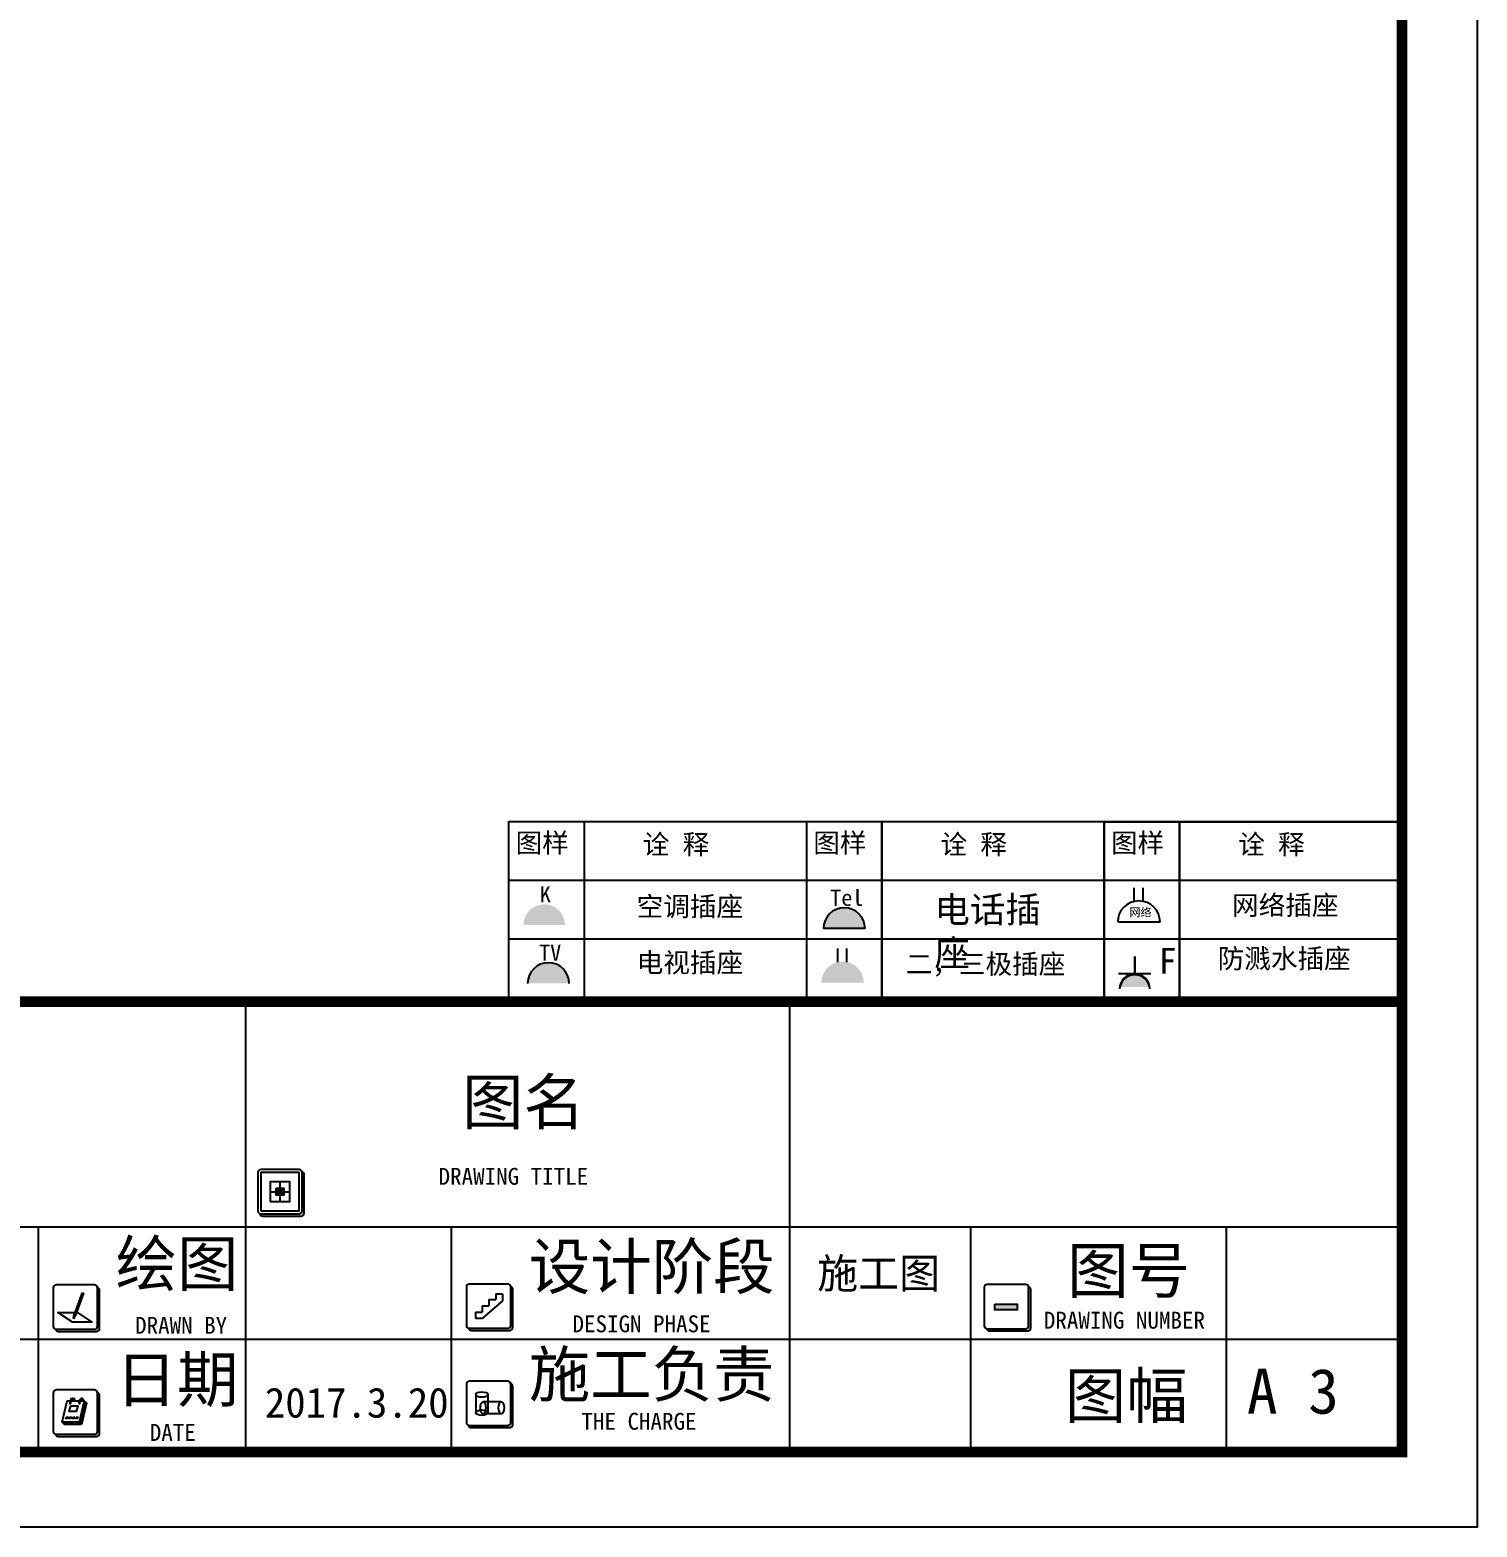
# Model space of a CAD drawing. Header units: millimetres. Extents: x -1705246 to 222838, y -3231245 to 126310.
# Drawn here: x 170309 to 179216, y -10165 to -950 of the extents above; entities that cross this region are included whole.
import ezdxf

# ---------------------------------------------------------------- set-up
doc = ezdxf.new("R2010")
doc.units = ezdxf.units.MM
doc.linetypes.add('ACAD_ISO03W100', pattern=[30, 12, -18])
for name, color, linetype in [('0-01图框模板说明', 2, 'Continuous'), ('0-02图框细线', 136, 'Continuous'), ('DIM', 3, 'Continuous'), ('中粗', 143, 'Continuous')]:
    doc.layers.add(name, color=color, linetype=linetype)
doc.styles.get("Standard").update_dxf_attribs({"font": ''})
doc.styles.add('宋', font='')
doc.styles.add('宋体', font='', dxfattribs={"height": 180})
doc.styles.get('Standard').set_extended_font_data('SimSun')
doc.styles.get('宋').set_extended_font_data('NSimSun')
doc.styles.get('宋体').set_extended_font_data('SimSun')

# ---------------------------------------------------------------- blocks, each defined once
blk = doc.blocks.new('fffff')
blk.add_hatch(color=5).paths.add_polyline_path([(147605.5442748483, -27278.44639695438), (147861.4694181708, -27278.44639695438, 1)])
at = {"color": 5}
blk.add_text('K', height=100, dxfattribs=at).set_placement((147706.1123775483, -27138.94191614657))
blk = doc.blocks.new('TRB')
blk.add_blockref('fffff', (-23676.14099513437, 6376.628746380106))
blk = doc.blocks.new('dawdeewew')
blk.add_hatch(color=5).paths.add_polyline_path([(147606.620454141, -27636.64079280239), (147862.5455974635, -27636.64079280239, 1)])
at = {"color": 5}
blk.add_text('TV', height=100, dxfattribs=at).set_placement((147677.5909891566, -27497.13631199445))
blk = doc.blocks.new('BTRB')
at = {"color": 5}
blk.add_arc((124082.9607456804, -21260.76998201291), 127.9625716612208, 0, 180, dxfattribs=at)
blk.add_blockref('dawdeewew', (-23651.62228012248, 6375.870810789529), dxfattribs=at)
blk = doc.blocks.new('sd')
blk.add_hatch(color=5).paths.add_polyline_path([(147859.1891458611, -28007.03742452055, 1), (147603.2640025387, -28007.03742452055)])
at = {"color": 5}
blk.add_text('Tel', height=100, dxfattribs=at).set_placement((147644.6367236913, -27867.53294371263))
blk = doc.blocks.new('TGBT')
at = {"color": 5}
blk.add_line((126032.2365369724, -20922.76812364254), (125776.3113936509, -20922.76812364254), dxfattribs=at)
blk.add_arc((125904.2739653119, -20922.76812364254), 127.9625716612208, 0, 180, dxfattribs=at)
blk.add_blockref('sd', (-21826.95260888781, 7084.269300878055))
blk = doc.blocks.new('TGB')
blk.add_hatch(color=5).paths.add_polyline_path([(125763.3697185002, -21256.56192423682), (126024.115038519, -21256.56192423682, 1)])
at = {"color": 5}
for p, q in [((125864.7747794657, -21129.44816147489), (125864.7747794699, -21044.83285749726)), ((125919.6402655321, -21128.78739654971), (125919.6402655339, -21044.83285749959))]:
    blk.add_line(p, q, dxfattribs=at)
blk = doc.blocks.new('NTBT')
at = {"color": 5}
for p, q in [((127688.4449898901, -20756.08268023654), (127688.4449898938, -20671.46737625845)), ((127743.310475955, -20755.42191531113), (127743.3104759587, -20671.46737626101)), ((127847.785248942, -20883.19644299847), (127590.9948928722, -20883.19644299847))]:
    blk.add_line(p, q, dxfattribs=at)
blk.add_arc((127717.4125889337, -20883.19644299847), 130.3726600093093, 0, 180, dxfattribs=at)
at = {"color": 5, "insert": (127659.5195702391, -20797.77865443145), "char_height": 50, "width": 210.8213867695186, "attachment_point": 1, "style": '宋'}
blk.add_mtext('网络', dxfattribs=at)
blk = doc.blocks.new('5Y65UY 76U')
h = blk.add_hatch(color=5)
edge = h.paths.add_edge_path()
edge.add_arc((2480520.790132919, -276271.8239765056), 84.7, 359.9999999999949, 539.9999999999949)
edge.add_arc((2480520.790132919, -276277.4959650567), 84.88970169652652, 3.8311278303772838, 176.1688721696079, ccw=False)
edge = h.paths.add_edge_path(flags=16)
edge.add_arc((2480520.790132919, -276271.8239765056), 84.7, 359.9999999999949, 539.9999999999949)
edge.add_arc((2480520.790132919, -276277.4959650567), 84.88970169652652, 3.8311278303772838, 176.1688721696079, ccw=False)
edge = h.paths.add_edge_path(flags=0)
edge.add_arc((2480520.790132919, -276271.8239765056), 84.7, 359.9999999999949, 539.9999999999949)
edge.add_arc((2480520.790132919, -276277.4959650567), 84.88970169652652, 3.8311278303772838, 176.1688721696079, ccw=False)
edge = h.paths.add_edge_path(flags=0)
edge.add_arc((2480520.790132919, -276271.8239765056), 84.7, 359.9999999999949, 539.9999999999949)
edge.add_arc((2480520.790132919, -276277.4959650567), 84.88970169652652, 3.8311278303772838, 176.1688721696079, ccw=False)
edge = h.paths.add_edge_path(flags=0)
edge.add_arc((2480520.790132919, -276271.8239765056), 84.7, 359.9999999999949, 539.9999999999949)
edge.add_arc((2480520.790132919, -276277.4959650567), 84.88970169652652, 3.8311278303772838, 176.1688721696079, ccw=False)
edge = h.paths.add_edge_path(flags=0)
edge.add_arc((2480520.790132919, -276271.8239765056), 84.7, 359.9999999999949, 539.9999999999949)
edge.add_arc((2480520.790132919, -276277.4959650567), 84.88970169652652, 3.8311278303772838, 176.1688721696079, ccw=False)
edge = h.paths.add_edge_path(flags=0)
edge.add_arc((2480520.790132919, -276271.8239765056), 84.7, 359.9999999999949, 539.9999999999949)
edge.add_arc((2480520.790132919, -276277.4959650567), 84.88970169652652, 3.8311278303772838, 176.1688721696079, ccw=False)
edge = h.paths.add_edge_path(flags=0)
edge.add_arc((2480520.790132919, -276271.8239765056), 84.7, 359.9999999999949, 539.9999999999949)
edge.add_arc((2480520.790132919, -276277.4959650567), 84.88970169652652, 3.8311278303772838, 176.1688721696079, ccw=False)
edge = h.paths.add_edge_path(flags=0)
edge.add_arc((2480520.790132919, -276271.8239765056), 84.7, 359.9999999999949, 539.9999999999949)
edge.add_arc((2480520.790132919, -276277.4959650567), 84.88970169652652, 3.8311278303772838, 176.1688721696079, ccw=False)
edge = h.paths.add_edge_path(flags=0)
edge.add_arc((2480520.790132919, -276271.8239765056), 84.7, 359.9999999999949, 539.9999999999949)
edge.add_arc((2480520.790132919, -276277.4959650567), 84.88970169652652, 3.8311278303772838, 176.1688721696079, ccw=False)
edge = h.paths.add_edge_path(flags=0)
edge.add_arc((2480520.790132919, -276271.8239765056), 84.7, 359.9999999999949, 539.9999999999949)
edge.add_arc((2480520.790132919, -276277.4959650567), 84.88970169652652, 3.8311278303772838, 176.1688721696079, ccw=False)
edge = h.paths.add_edge_path(flags=0)
edge.add_arc((2480520.790132919, -276271.8239765056), 84.7, 359.9999999999949, 539.9999999999949)
edge.add_arc((2480520.790132919, -276277.4959650567), 84.88970169652652, 3.8311278303772838, 176.1688721696079, ccw=False)
edge = h.paths.add_edge_path(flags=0)
edge.add_arc((2480520.790132919, -276271.8239765056), 84.7, 359.9999999999949, 539.9999999999949)
edge.add_arc((2480520.790132919, -276277.4959650567), 84.88970169652652, 3.8311278303772838, 176.1688721696079, ccw=False)
edge = h.paths.add_edge_path(flags=0)
edge.add_arc((2480520.790132919, -276271.8239765056), 84.7, 359.9999999999949, 539.9999999999949)
edge.add_arc((2480520.790132919, -276277.4959650567), 84.88970169652652, 3.8311278303772838, 176.1688721696079, ccw=False)
edge = h.paths.add_edge_path(flags=0)
edge.add_arc((2480520.790132919, -276271.8239765056), 84.7, 359.9999999999949, 539.9999999999949)
edge.add_arc((2480520.790132919, -276277.4959650567), 84.88970169652652, 3.8311278303772838, 176.1688721696079, ccw=False)
edge = h.paths.add_edge_path(flags=0)
edge.add_arc((2480520.790132919, -276271.8239765056), 84.7, 359.9999999999949, 539.9999999999949)
edge.add_arc((2480520.790132919, -276277.4959650567), 84.88970169652652, 3.8311278303772838, 176.1688721696079, ccw=False)
edge = h.paths.add_edge_path(flags=0)
edge.add_arc((2480520.790132919, -276271.8239765056), 84.7, 359.9999999999949, 539.9999999999949)
edge.add_arc((2480520.790132919, -276277.4959650567), 84.88970169652652, 3.8311278303772838, 176.1688721696079, ccw=False)
edge = h.paths.add_edge_path(flags=0)
edge.add_arc((2480520.790132919, -276271.8239765056), 84.7, 359.9999999999949, 539.9999999999949)
edge.add_arc((2480520.790132919, -276277.4959650567), 84.88970169652652, 3.8311278303772838, 176.1688721696079, ccw=False)
edge = h.paths.add_edge_path(flags=0)
edge.add_arc((2480520.790132919, -276271.8239765056), 84.7, 359.9999999999949, 539.9999999999949)
edge.add_arc((2480520.790132919, -276277.4959650567), 84.88970169652652, 3.8311278303772838, 176.1688721696079, ccw=False)
edge = h.paths.add_edge_path(flags=0)
edge.add_arc((2480520.790132919, -276271.8239765056), 84.7, 359.9999999999949, 539.9999999999949)
edge.add_arc((2480520.790132919, -276277.4959650567), 84.88970169652652, 3.8311278303772838, 176.1688721696079, ccw=False)
edge = h.paths.add_edge_path(flags=0)
edge.add_arc((2480520.790132919, -276271.8239765056), 84.7, 359.9999999999949, 539.9999999999949)
edge.add_arc((2480520.790132919, -276277.4959650567), 84.88970169652652, 3.8311278303772838, 176.1688721696079, ccw=False)
edge = h.paths.add_edge_path(flags=0)
edge.add_arc((2480520.790132919, -276271.8239765056), 84.7, 359.9999999999949, 539.9999999999949)
edge.add_arc((2480520.790132919, -276277.4959650567), 84.88970169652652, 3.8311278303772838, 176.1688721696079, ccw=False)
edge = h.paths.add_edge_path(flags=0)
edge.add_arc((2480520.790132919, -276271.8239765056), 84.7, 359.9999999999949, 539.9999999999949)
edge.add_arc((2480520.790132919, -276277.4959650567), 84.88970169652652, 3.8311278303772838, 176.1688721696079, ccw=False)
edge = h.paths.add_edge_path(flags=0)
edge.add_arc((2480520.790132919, -276271.8239765056), 84.7, 359.9999999999949, 539.9999999999949)
edge.add_arc((2480520.790132919, -276277.4959650567), 84.88970169652652, 3.8311278303772838, 176.1688721696079, ccw=False)
edge = h.paths.add_edge_path(flags=0)
edge.add_arc((2480520.790132919, -276271.8239765056), 84.7, 359.9999999999949, 539.9999999999949)
edge.add_arc((2480520.790132919, -276277.4959650567), 84.88970169652652, 3.8311278303772838, 176.1688721696079, ccw=False)
edge = h.paths.add_edge_path(flags=0)
edge.add_arc((2480520.790132919, -276271.8239765056), 84.7, 359.9999999999949, 539.9999999999949)
edge.add_arc((2480520.790132919, -276277.4959650567), 84.88970169652652, 3.8311278303772838, 176.1688721696079, ccw=False)
edge = h.paths.add_edge_path(flags=0)
edge.add_arc((2480520.790132919, -276271.8239765056), 84.7, 359.9999999999949, 539.9999999999949)
edge.add_arc((2480520.790132919, -276277.4959650567), 84.88970169652652, 3.8311278303772838, 176.1688721696079, ccw=False)
edge = h.paths.add_edge_path(flags=0)
edge.add_arc((2480520.790132919, -276271.8239765056), 84.7, 359.9999999999949, 539.9999999999949)
edge.add_arc((2480520.790132919, -276277.4959650567), 84.88970169652652, 3.8311278303772838, 176.1688721696079, ccw=False)
edge = h.paths.add_edge_path(flags=0)
edge.add_arc((2480520.790132919, -276271.8239765056), 84.7, 359.9999999999949, 539.9999999999949)
edge.add_arc((2480520.790132919, -276277.4959650567), 84.88970169652652, 3.8311278303772838, 176.1688721696079, ccw=False)
edge = h.paths.add_edge_path(flags=0)
edge.add_arc((2480520.790132919, -276271.8239765056), 84.7, 359.9999999999949, 539.9999999999949)
edge.add_arc((2480520.790132919, -276277.4959650567), 84.88970169652652, 3.8311278303772838, 176.1688721696079, ccw=False)
edge = h.paths.add_edge_path(flags=0)
edge.add_arc((2480520.790132919, -276271.8239765056), 84.7, 359.9999999999949, 539.9999999999949)
edge.add_arc((2480520.790132919, -276277.4959650567), 84.88970169652652, 3.8311278303772838, 176.1688721696079, ccw=False)
edge = h.paths.add_edge_path(flags=0)
edge.add_arc((2480520.790132919, -276271.8239765056), 84.7, 359.9999999999949, 539.9999999999949)
edge.add_arc((2480520.790132919, -276277.4959650567), 84.88970169652652, 3.8311278303772838, 176.1688721696079, ccw=False)
edge = h.paths.add_edge_path(flags=0)
edge.add_arc((2480520.790132919, -276271.8239765056), 84.7, 359.9999999999949, 539.9999999999949)
edge.add_arc((2480520.790132919, -276277.4959650567), 84.88970169652652, 3.8311278303772838, 176.1688721696079, ccw=False)
edge = h.paths.add_edge_path(flags=0)
edge.add_arc((2480520.790132919, -276271.8239765056), 84.7, 359.9999999999949, 539.9999999999949)
edge.add_arc((2480520.790132919, -276277.4959650567), 84.88970169652652, 3.8311278303772838, 176.1688721696079, ccw=False)
edge = h.paths.add_edge_path(flags=0)
edge.add_arc((2480520.790132919, -276271.8239765056), 84.7, 359.9999999999949, 539.9999999999949)
edge.add_arc((2480520.790132919, -276277.4959650567), 84.88970169652652, 3.8311278303772838, 176.1688721696079, ccw=False)
edge = h.paths.add_edge_path(flags=0)
edge.add_arc((2480520.790132919, -276271.8239765056), 84.7, 359.9999999999949, 539.9999999999949)
edge.add_arc((2480520.790132919, -276277.4959650567), 84.88970169652652, 3.8311278303772838, 176.1688721696079, ccw=False)
edge = h.paths.add_edge_path(flags=0)
edge.add_arc((2480520.790132919, -276271.8239765056), 84.7, 359.9999999999949, 539.9999999999949)
edge.add_arc((2480520.790132919, -276277.4959650567), 84.88970169652652, 3.8311278303772838, 176.1688721696079, ccw=False)
edge = h.paths.add_edge_path(flags=0)
edge.add_arc((2480520.790132919, -276271.8239765056), 84.7, 359.9999999999949, 539.9999999999949)
edge.add_arc((2480520.790132919, -276277.4959650567), 84.88970169652652, 3.8311278303772838, 176.1688721696079, ccw=False)
edge = h.paths.add_edge_path(flags=0)
edge.add_line((2480604.733867779, -276260.5306431723), (2480436.84639806, -276260.5306431723))
edge.add_line((2480603.967289083, -276260.5306431723), (2480437.612976756, -276260.5306431723))
h = blk.add_hatch(color=5)
edge = h.paths.add_edge_path()
edge.add_arc((2480520.790132919, -276271.8239765056), 84.7, 359.9999999999949, 539.9999999999949)
edge.add_arc((2480520.790132919, -276277.4959650567), 84.88970169652652, 3.8311278303772838, 176.1688721696079, ccw=False)
edge = h.paths.add_edge_path(flags=16)
edge.add_arc((2480520.790132919, -276271.8239765056), 84.7, 359.9999999999949, 539.9999999999949)
edge.add_arc((2480520.790132919, -276277.4959650567), 84.88970169652652, 3.8311278303772838, 176.1688721696079, ccw=False)
edge = h.paths.add_edge_path(flags=0)
edge.add_arc((2480520.790132919, -276271.8239765056), 84.7, 359.9999999999949, 539.9999999999949)
edge.add_arc((2480520.790132919, -276277.4959650567), 84.88970169652652, 3.8311278303772838, 176.1688721696079, ccw=False)
edge = h.paths.add_edge_path(flags=0)
edge.add_arc((2480520.790132919, -276271.8239765056), 84.7, 359.9999999999949, 539.9999999999949)
edge.add_arc((2480520.790132919, -276277.4959650567), 84.88970169652652, 3.8311278303772838, 176.1688721696079, ccw=False)
edge = h.paths.add_edge_path(flags=0)
edge.add_arc((2480520.790132919, -276271.8239765056), 84.7, 359.9999999999949, 539.9999999999949)
edge.add_arc((2480520.790132919, -276277.4959650567), 84.88970169652652, 3.8311278303772838, 176.1688721696079, ccw=False)
edge = h.paths.add_edge_path(flags=0)
edge.add_arc((2480520.790132919, -276271.8239765056), 84.7, 359.9999999999949, 539.9999999999949)
edge.add_arc((2480520.790132919, -276277.4959650567), 84.88970169652652, 3.8311278303772838, 176.1688721696079, ccw=False)
edge = h.paths.add_edge_path(flags=0)
edge.add_arc((2480520.790132919, -276271.8239765056), 84.7, 359.9999999999949, 539.9999999999949)
edge.add_arc((2480520.790132919, -276277.4959650567), 84.88970169652652, 3.8311278303772838, 176.1688721696079, ccw=False)
edge = h.paths.add_edge_path(flags=0)
edge.add_arc((2480520.790132919, -276271.8239765056), 84.7, 359.9999999999949, 539.9999999999949)
edge.add_arc((2480520.790132919, -276277.4959650567), 84.88970169652652, 3.8311278303772838, 176.1688721696079, ccw=False)
edge = h.paths.add_edge_path(flags=0)
edge.add_arc((2480520.790132919, -276271.8239765056), 84.7, 359.9999999999949, 539.9999999999949)
edge.add_arc((2480520.790132919, -276277.4959650567), 84.88970169652652, 3.8311278303772838, 176.1688721696079, ccw=False)
edge = h.paths.add_edge_path(flags=0)
edge.add_arc((2480520.790132919, -276271.8239765056), 84.7, 359.9999999999949, 539.9999999999949)
edge.add_arc((2480520.790132919, -276277.4959650567), 84.88970169652652, 3.8311278303772838, 176.1688721696079, ccw=False)
edge = h.paths.add_edge_path(flags=0)
edge.add_arc((2480520.790132919, -276271.8239765056), 84.7, 359.9999999999949, 539.9999999999949)
edge.add_arc((2480520.790132919, -276277.4959650567), 84.88970169652652, 3.8311278303772838, 176.1688721696079, ccw=False)
edge = h.paths.add_edge_path(flags=0)
edge.add_arc((2480520.790132919, -276271.8239765056), 84.7, 359.9999999999949, 539.9999999999949)
edge.add_arc((2480520.790132919, -276277.4959650567), 84.88970169652652, 3.8311278303772838, 176.1688721696079, ccw=False)
edge = h.paths.add_edge_path(flags=0)
edge.add_arc((2480520.790132919, -276271.8239765056), 84.7, 359.9999999999949, 539.9999999999949)
edge.add_arc((2480520.790132919, -276277.4959650567), 84.88970169652652, 3.8311278303772838, 176.1688721696079, ccw=False)
edge = h.paths.add_edge_path(flags=0)
edge.add_arc((2480520.790132919, -276271.8239765056), 84.7, 359.9999999999949, 539.9999999999949)
edge.add_arc((2480520.790132919, -276277.4959650567), 84.88970169652652, 3.8311278303772838, 176.1688721696079, ccw=False)
edge = h.paths.add_edge_path(flags=0)
edge.add_arc((2480520.790132919, -276271.8239765056), 84.7, 359.9999999999949, 539.9999999999949)
edge.add_arc((2480520.790132919, -276277.4959650567), 84.88970169652652, 3.8311278303772838, 176.1688721696079, ccw=False)
edge = h.paths.add_edge_path(flags=0)
edge.add_arc((2480520.790132919, -276271.8239765056), 84.7, 359.9999999999949, 539.9999999999949)
edge.add_arc((2480520.790132919, -276277.4959650567), 84.88970169652652, 3.8311278303772838, 176.1688721696079, ccw=False)
edge = h.paths.add_edge_path(flags=0)
edge.add_arc((2480520.790132919, -276271.8239765056), 84.7, 359.9999999999949, 539.9999999999949)
edge.add_arc((2480520.790132919, -276277.4959650567), 84.88970169652652, 3.8311278303772838, 176.1688721696079, ccw=False)
edge = h.paths.add_edge_path(flags=0)
edge.add_arc((2480520.790132919, -276271.8239765056), 84.7, 359.9999999999949, 539.9999999999949)
edge.add_arc((2480520.790132919, -276277.4959650567), 84.88970169652652, 3.8311278303772838, 176.1688721696079, ccw=False)
edge = h.paths.add_edge_path(flags=0)
edge.add_arc((2480520.790132919, -276271.8239765056), 84.7, 359.9999999999949, 539.9999999999949)
edge.add_arc((2480520.790132919, -276277.4959650567), 84.88970169652652, 3.8311278303772838, 176.1688721696079, ccw=False)
edge = h.paths.add_edge_path(flags=0)
edge.add_arc((2480520.790132919, -276271.8239765056), 84.7, 359.9999999999949, 539.9999999999949)
edge.add_arc((2480520.790132919, -276277.4959650567), 84.88970169652652, 3.8311278303772838, 176.1688721696079, ccw=False)
edge = h.paths.add_edge_path(flags=0)
edge.add_arc((2480520.790132919, -276271.8239765056), 84.7, 359.9999999999949, 539.9999999999949)
edge.add_arc((2480520.790132919, -276277.4959650567), 84.88970169652652, 3.8311278303772838, 176.1688721696079, ccw=False)
edge = h.paths.add_edge_path(flags=0)
edge.add_arc((2480520.790132919, -276271.8239765056), 84.7, 359.9999999999949, 539.9999999999949)
edge.add_arc((2480520.790132919, -276277.4959650567), 84.88970169652652, 3.8311278303772838, 176.1688721696079, ccw=False)
edge = h.paths.add_edge_path(flags=0)
edge.add_arc((2480520.790132919, -276271.8239765056), 84.7, 359.9999999999949, 539.9999999999949)
edge.add_arc((2480520.790132919, -276277.4959650567), 84.88970169652652, 3.8311278303772838, 176.1688721696079, ccw=False)
edge = h.paths.add_edge_path(flags=0)
edge.add_arc((2480520.790132919, -276271.8239765056), 84.7, 359.9999999999949, 539.9999999999949)
edge.add_arc((2480520.790132919, -276277.4959650567), 84.88970169652652, 3.8311278303772838, 176.1688721696079, ccw=False)
edge = h.paths.add_edge_path(flags=0)
edge.add_arc((2480520.790132919, -276271.8239765056), 84.7, 359.9999999999949, 539.9999999999949)
edge.add_arc((2480520.790132919, -276277.4959650567), 84.88970169652652, 3.8311278303772838, 176.1688721696079, ccw=False)
edge = h.paths.add_edge_path(flags=0)
edge.add_arc((2480520.790132919, -276271.8239765056), 84.7, 359.9999999999949, 539.9999999999949)
edge.add_arc((2480520.790132919, -276277.4959650567), 84.88970169652652, 3.8311278303772838, 176.1688721696079, ccw=False)
edge = h.paths.add_edge_path(flags=0)
edge.add_arc((2480520.790132919, -276271.8239765056), 84.7, 359.9999999999949, 539.9999999999949)
edge.add_arc((2480520.790132919, -276277.4959650567), 84.88970169652652, 3.8311278303772838, 176.1688721696079, ccw=False)
edge = h.paths.add_edge_path(flags=0)
edge.add_arc((2480520.790132919, -276271.8239765056), 84.7, 359.9999999999949, 539.9999999999949)
edge.add_arc((2480520.790132919, -276277.4959650567), 84.88970169652652, 3.8311278303772838, 176.1688721696079, ccw=False)
edge = h.paths.add_edge_path(flags=0)
edge.add_arc((2480520.790132919, -276271.8239765056), 84.7, 359.9999999999949, 539.9999999999949)
edge.add_arc((2480520.790132919, -276277.4959650567), 84.88970169652652, 3.8311278303772838, 176.1688721696079, ccw=False)
edge = h.paths.add_edge_path(flags=0)
edge.add_arc((2480520.790132919, -276271.8239765056), 84.7, 359.9999999999949, 539.9999999999949)
edge.add_arc((2480520.790132919, -276277.4959650567), 84.88970169652652, 3.8311278303772838, 176.1688721696079, ccw=False)
edge = h.paths.add_edge_path(flags=0)
edge.add_arc((2480520.790132919, -276271.8239765056), 84.7, 359.9999999999949, 539.9999999999949)
edge.add_arc((2480520.790132919, -276277.4959650567), 84.88970169652652, 3.8311278303772838, 176.1688721696079, ccw=False)
edge = h.paths.add_edge_path(flags=0)
edge.add_arc((2480520.790132919, -276271.8239765056), 84.7, 359.9999999999949, 539.9999999999949)
edge.add_arc((2480520.790132919, -276277.4959650567), 84.88970169652652, 3.8311278303772838, 176.1688721696079, ccw=False)
edge = h.paths.add_edge_path(flags=0)
edge.add_arc((2480520.790132919, -276271.8239765056), 84.7, 359.9999999999949, 539.9999999999949)
edge.add_arc((2480520.790132919, -276277.4959650567), 84.88970169652652, 3.8311278303772838, 176.1688721696079, ccw=False)
edge = h.paths.add_edge_path(flags=0)
edge.add_arc((2480520.790132919, -276271.8239765056), 84.7, 359.9999999999949, 539.9999999999949)
edge.add_arc((2480520.790132919, -276277.4959650567), 84.88970169652652, 3.8311278303772838, 176.1688721696079, ccw=False)
edge = h.paths.add_edge_path(flags=0)
edge.add_arc((2480520.790132919, -276271.8239765056), 84.7, 359.9999999999949, 539.9999999999949)
edge.add_arc((2480520.790132919, -276277.4959650567), 84.88970169652652, 3.8311278303772838, 176.1688721696079, ccw=False)
edge = h.paths.add_edge_path(flags=0)
edge.add_arc((2480520.790132919, -276271.8239765056), 84.7, 359.9999999999949, 539.9999999999949)
edge.add_arc((2480520.790132919, -276277.4959650567), 84.88970169652652, 3.8311278303772838, 176.1688721696079, ccw=False)
edge = h.paths.add_edge_path(flags=0)
edge.add_arc((2480520.790132919, -276271.8239765056), 84.7, 359.9999999999949, 539.9999999999949)
edge.add_arc((2480520.790132919, -276277.4959650567), 84.88970169652652, 3.8311278303772838, 176.1688721696079, ccw=False)
edge = h.paths.add_edge_path(flags=0)
edge.add_arc((2480520.790132919, -276271.8239765056), 84.7, 359.9999999999949, 539.9999999999949)
edge.add_arc((2480520.790132919, -276277.4959650567), 84.88970169652652, 3.8311278303772838, 176.1688721696079, ccw=False)
edge = h.paths.add_edge_path(flags=0)
edge.add_line((2480604.733867779, -276260.5306431723), (2480436.84639806, -276260.5306431723))
edge.add_line((2480603.967289083, -276260.5306431723), (2480437.612976756, -276260.5306431723))
blk.add_hatch(color=5).paths.add_polyline_path([(2480603.967289083, -276260.5306431723, 0.8166230121941177), (2480437.612976756, -276260.5306431723)])
at = {"color": 5}
for p, q in [((2480520.790132919, -276091.1306431723), (2480520.790132919, -276187.1239765056)), ((2480520.790132919, -276187.1239765056), (2480520.790132919, -276091.1306431723)), ((2480611.136799586, -276187.1239765056), (2480430.443466253, -276187.1239765056)), ((2480611.136799586, -276187.1239765056), (2480430.443466253, -276187.1239765056))]:
    blk.add_line(p, q, dxfattribs=at)
for centre, radius, start, end in [((2480520.790132919, -276271.8239765056), 84.7, 0, 180), ((2480520.790132919, -276277.4959650567), 84.88970169652652, 3.831127830749439, 176.1688721692505)]:
    blk.add_arc(centre, radius, start, end, dxfattribs=at)
at = {"color": 5, "style": '宋体'}
blk.add_text('F', height=145.2, dxfattribs=at).set_placement((2480655.533836051, -276187.1239765056))
blk = doc.blocks.new('NB')
at = {"layer": 'DIM', "color": 8, "xscale": 1.100000000093132, "yscale": 1.099999999860301, "zscale": 1.1}
blk.add_blockref('5Y65UY 76U', (-2600880.632484733, 282604.5370440965), dxfattribs=at)

msp = doc.modelspace()

# ---------------------------------------------------------------- hatches: boundary and pattern name
at = {"layer": '0-01图框模板说明'}
for points in [[(171984.1954463274, -8219.050855473819, -0.4142135623729046), (171966.0143726481, -8237.231929153946), (171729.6604147987, -8237.231929153946, -0.0712720146970143), (171724.5555312124, -8236.500543256923, 0.3481434030789501), (171742.2548560401, -8250.5240526481), (171978.6088138893, -8250.5240526481, 0.4142135623729046), (171996.7898875688, -8232.342978967274), (171996.7898875688, -7995.98902111662, 0.3331076000289713), (171983.7136974757, -7978.5393333342, -0.0577432520976774), (171984.1954463274, -7982.696897623173)], [(170725.045021346, -8929.696912259831, -0.4142135623724864), (170706.8639476639, -8947.877985939944), (170470.5099898173, -8947.877985939944, -0.0712720146999347), (170465.405106228, -8947.146600042935, 0.3481434030754979), (170483.104431056, -8961.170109433406), (170719.4583889052, -8961.170109433406, 0.4142135623729047), (170737.6394625874, -8942.989035753279), (170737.6394625874, -8706.635077902632, 0.3331076000363098), (170724.5632724944, -8689.185390120212, -0.0577432521012909), (170725.045021346, -8693.34295440917)], [(173268.2643865291, -8923.705414490978, -0.4142135623729048), (173250.083312847, -8941.886488173164), (173013.7293549977, -8941.886488173164, -0.0712720147050972), (173008.6244714111, -8941.155102275465, 0.348143403074921), (173026.323796239, -8955.178611666619), (173262.6777540882, -8955.178611665244, 0.4142135623729048), (173280.8588277677, -8936.997537985793), (173280.8588277677, -8700.643580135853, 0.3331076000278117), (173267.7826376748, -8683.193892352734, -0.0577432520948193), (173268.2643865291, -8687.351456642384)], [(176456.1049640073, -8926.350570989729, -0.4142135623729047), (176437.9238903279, -8944.53164466987), (176201.5699324759, -8944.53164466987, -0.0712720146945041), (176196.4650488894, -8943.80025877284, 0.3481434030823193), (176214.1643737199, -8957.823768163318), (176450.5183315665, -8957.823768163318, 0.4142135623720681), (176468.6994052487, -8939.642694483176), (176468.6994052487, -8703.288736633229, 0.3331076000296653), (176455.6232151557, -8685.839048848742, -0.0577432520992043), (176456.1049640073, -8689.996613139076)], [(176248.5607722492, -8793.805745309837), (176385.2648044247, -8793.805745309837), (176385.2648044247, -8827.173326050135), (176248.5607722492, -8827.173326050135)], [(173268.2643865291, -9521.855832505302, -0.4142135623729048), (173250.083312847, -9540.03690618748), (173013.7293549977, -9540.03690618748, -0.0712720147050972), (173008.6244714111, -9539.305520289774, 0.348143403074921), (173026.323796239, -9553.32902968095), (173262.6777540882, -9553.32902968095, 0.4142135623729048), (173280.8588277677, -9535.147956000808), (173280.8588277677, -9298.793998150177, 0.3331076000278117), (173267.7826376748, -9281.344310367058, -0.0577432520948193), (173268.2643865291, -9285.501874656715)], [(170725.045021346, -9575.989405538297, -0.4142135623729048), (170706.8639476639, -9594.170479219822), (170470.5099898146, -9594.170479219822, -0.0712720147050972), (170465.405106228, -9593.439093322115, 0.348143403074921), (170483.104431056, -9607.462602713276), (170719.4583889052, -9607.462602713276, 0.4142135623729048), (170737.6394625874, -9589.28152903315), (170737.6394625874, -9352.927571182496, 0.3331076000278117), (170724.5632724916, -9335.477883400068, -0.0577432520948193), (170725.045021346, -9339.635447689048)]]:
    msp.add_hatch(color=8, dxfattribs=at).paths.add_polyline_path(points)
h = msp.add_hatch(color=8, dxfattribs=at)
h.paths.add_polyline_path([(171847.8373937234, -8079.07472906795), (171824.3140580565, -8079.07472906795), (171824.3140580565, -8100.873876548489), (171847.8373937234, -8100.873876548489)])
h.paths.add_polyline_path([(171847.8373937234, -8100.873876548489), (171871.3607293903, -8100.873876548489), (171871.3607293903, -8079.07472906795), (171847.8373937234, -8079.07472906795)])
h.paths.add_polyline_path([(171847.8373937234, -8100.873876548489), (171847.8373937234, -8122.673024027659), (171871.3607293903, -8122.673024027659), (171871.3607293903, -8100.873876548489)])
h.paths.add_polyline_path([(171847.8373937234, -8100.873876548489), (171824.3140580565, -8100.873876548489), (171824.3140580565, -8122.673024027659), (171847.8373937234, -8122.673024027659)])

# ---------------------------------------------------------------- linework, layer by layer
at = {"color": 5}
for p, q in [((173719.4104462882, -5822.990380187715), (173719.4104462882, -6903.428217065251)), ((176921.780138896, -5823.428212132501), (178754.2389301775, -5823.428212132501)), ((173256.8624560313, -6183.428217065251), (175089.3212473124, -6183.428217065251)), ((175089.3213476144, -6183.428212132501), (176921.780138896, -6183.428212132501)), ((176921.780138896, -6183.428212132501), (178754.2389301775, -6183.428212132501)), ((173256.8624560313, -6543.428217065251), (175089.3212473124, -6543.428217065251)), ((175089.3213476144, -6543.428212132501), (176921.780138896, -6543.428212132501)), ((176921.780138896, -6543.428212132501), (178754.2389301775, -6543.428212132501))]:
    msp.add_line(p, q, dxfattribs=at)
msp.add_lwpolyline([(173256.8624560313, -6903.428217065251), (173256.8624560313, -5822.990380187715), (175089.3212473124, -5822.990380187715), (175089.3212473124, -6903.428217065251)], dxfattribs=at)
for points in [[(176921.780138896, -5823.428212132501), (175089.3213476144, -5823.428212132501), (175089.3213476144, -6903.428212132501), (176921.780138896, -6903.428212132501)], [(175551.8693378723, -5823.428212132501), (175551.8693378723, -5823.428212132501), (175551.8693378723, -6903.428212132501), (175551.8693378723, -6903.428212132501)], [(178754.2389301775, -5823.428212132501), (176921.780138896, -5823.428212132501), (176921.780138896, -6903.428212132501), (178754.2389301775, -6903.428212132501)], [(177384.3281291529, -5823.428212132501), (177384.3281291529, -5823.428212132501), (177384.3281291529, -6903.428212132501), (177384.3281291529, -6903.428212132501)]]:
    msp.add_lwpolyline(points, close=True, dxfattribs=at)
at = {"layer": '0-01图框模板说明', "color": 8}
for p, q in [((171787.1945375275, -8100.873876548489), (171908.4802499166, -8100.873876548489)), ((171847.8373937234, -8040.231020353269), (171847.8373937234, -8161.516732742333)), ((173175.6456904191, -8729.443462880052), (173216.8612537197, -8729.443462880052)), ((173175.6456904191, -8729.443462880052), (173175.6456904191, -8765.122484455693)), ((173216.8612537197, -8729.443462880052), (173216.8612537197, -8771.67443485721)), ((173051.9990005231, -8841.874570108062), (173051.9990005231, -8880.2506129346)), ((173051.9990005231, -8841.874570108062), (173093.2145638236, -8841.874570108062)), ((173093.2145638236, -8803.498527282238), (173134.4301271241, -8803.498527282238)), ((173093.2145638236, -8803.498527282238), (173093.2145638236, -8841.874570108062)), ((173216.8612537197, -8771.67443485721), (173094.7446693905, -8880.2506129346)), ((173134.4301271241, -8765.122484455693), (173134.4301271241, -8803.498527282238)), ((173134.4301271241, -8765.122484455693), (173175.6456904191, -8765.122484455693)), ((170578.0166330397, -8878.604705785532), (170576.9478726474, -8881.541100837043)), ((170576.9478726474, -8881.541100837043), (170577.3007986713, -8883.525893058904)), ((170578.9661744893, -8878.950310609223), (170577.3007986713, -8883.525893058904)), ((170578.8753292077, -8882.242637653231), (170577.3007986713, -8883.525893058904)), ((170579.9440896, -8879.306242601742), (170578.8753292077, -8882.242637653231)), ((173051.9990005231, -8880.2506129346), (173094.7446693905, -8880.2506129346)), ((170646.3511650393, -9391.748658877907), (170615.8050828658, -9522.994457011482)), ((170650.4557044629, -9395.26762658872), (170619.9096222921, -9526.513424722296)), ((170654.4216990457, -9398.648053681776), (170623.8756168721, -9529.893851816036)), ((170642.0582480982, -9388.174418984723), (170657.7897096259, -9401.928731531974)), ((173053.1954778792, -9349.517842976165), (173053.1954778792, -9461.29562181719)), ((173210.1049268476, -9394.116191960064), (173098.3271480065, -9394.116191960064)), ((173127.3220634795, -9349.517842976165), (173127.3220634795, -9461.29562181719)), ((170657.7897096259, -9401.928731531974), (170627.2436274552, -9533.174529665564)), ((173210.1049268476, -9468.242777560365), (173098.3271480065, -9468.242777560365)), ((170506.6377931587, -9519.420217118313), (170522.3692546866, -9533.174529665564)), ((170615.8050828658, -9522.994457011482), (170510.9307100999, -9522.994457011482)), ((170619.9096222921, -9526.513424722296), (170515.0352495263, -9526.513424722296)), ((170623.8756168721, -9529.893851816036), (170519.0012441063, -9529.893851816036)), ((170627.2436274552, -9533.174529665564), (170522.3692546866, -9533.174529665564))]:
    msp.add_line(p, q, dxfattribs=at)
at = {"layer": '0-01图框模板说明', "color": 2, "const_width": 66.92682539955031}
msp.add_lwpolyline([(178754.2389301907, 16815.63036875487), (178754.2389301907, -9703.169631244498), (140870.2389301916, -9703.169631244498), (140870.2389301916, 16815.63036875487)], close=True, dxfattribs=at)
msp.add_lwpolyline([(178754.2389301907, -6931.169631244564), (140865.0086186277, -6931.169631244564)], dxfattribs=at)
at = {"layer": '0-01图框模板说明', "color": 8}
for points in [[(171729.6604147987, -8237.231929153946), (171966.0143726481, -8237.231929153946, 0.4142135623729047), (171984.1954463274, -8219.050855473819), (171984.1954463274, -7982.696897623173, 0.4142135623730951), (171966.0143726481, -7964.51582394306), (171729.6604147987, -7964.51582394306, 0.4142135623730951), (171711.4793411194, -7982.696897623173), (171711.4793411194, -8219.050855473819, 0.4142135623730951)], [(170470.5099898173, -8947.877985939944), (170706.8639476639, -8947.877985939944, 0.4142135623729047), (170725.045021346, -8929.696912259831), (170725.045021346, -8693.34295440917, 0.4142135623730951), (170706.8639476666, -8675.16188072905), (170470.5099898173, -8675.16188072905, 0.414213562373095), (170452.3289161352, -8693.34295440917), (170452.3289161352, -8929.696912259831, 0.4142135623730951)], [(170638.1708875694, -8732.554214875265), (170628.2398741247, -8728.93962158609), (170628.7510469734, -8727.53518572537, -0.4519615826185889), (170634.4674118884, -8725.10686481541), (170635.8639654317, -8725.61516873692, -0.4184347940109027), (170638.6820604181, -8731.149779015956)], [(173013.7293549977, -8941.886488173164), (173250.083312847, -8941.886488173164, 0.4142135623729047), (173268.2643865291, -8923.705414492339), (173268.2643865291, -8687.351456642384, 0.4142135623730951), (173250.083312847, -8669.17038296158), (173013.7293549977, -8669.17038296158, 0.414213562373095), (172995.5482813182, -8687.351456642384), (172995.5482813182, -8923.705414492339, 0.4142135623730951)], [(176201.5699324787, -8944.53164466987), (176437.9238903279, -8944.53164466987, 0.4142135623729047), (176456.1049640073, -8926.350570989729), (176456.1049640073, -8689.996613139076, 0.4142135623730951), (176437.9238903279, -8671.815539458956), (176201.5699324787, -8671.815539458956, 0.4142135623730951), (176183.3888587992, -8689.996613139076), (176183.3888587992, -8926.350570989729, 0.4142135623730951)], [(173013.7293549977, -9540.03690618748), (173250.083312847, -9540.03690618748, 0.4142135623729047), (173268.2643865291, -9521.855832506677), (173268.2643865291, -9285.501874656715, 0.4142135623730951), (173250.083312847, -9267.320800976566), (173013.7293549977, -9267.320800976566, 0.414213562373095), (172995.5482813182, -9285.501874656715), (172995.5482813182, -9521.855832506677, 0.4142135623730951)], [(170470.5099898146, -9594.170479219822), (170706.8639476639, -9594.170479219822, 0.4142135623729047), (170725.045021346, -9575.989405539694), (170725.045021346, -9339.635447689048, 0.4142135623730951), (170706.8639476639, -9321.454374008907), (170470.5099898146, -9321.454374008907, 0.414213562373095), (170452.3289161352, -9339.635447689048), (170452.3289161352, -9575.989405539694, 0.4142135623730951)]]:
    msp.add_lwpolyline(points, format="xyb", close=True, dxfattribs=at)
for points in [[(171724.5555304795, -8236.50054014127, 0.3481434524035562), (171742.2548560401, -8250.5240526481), (171978.6088138893, -8250.5240526481, 0.4142135623729047), (171996.7898875688, -8232.342978967274), (171996.7898875688, -7995.98902111662, 0.3331075428997753), (171983.7137010653, -7978.539334383779)], [(170465.4051054981, -8947.146596928644, 0.3481434524035562), (170483.104431056, -8961.170109433406), (170719.4583889052, -8961.170109433406, 0.4142135623729047), (170737.6394625874, -8942.989035753279), (170737.6394625874, -8706.635077902632, 0.3331075428997753), (170724.5632760811, -8689.1853911691)], [(173008.6244706784, -8941.155099161166, 0.3481434524035563), (173026.323796239, -8955.178611666619), (173262.6777540882, -8955.178611666619, 0.4142135623729047), (173280.8588277677, -8936.997537985793), (173280.8588277677, -8700.643580135853, 0.3331075428997753), (173267.7826412642, -8683.19389340232)], [(176196.4650481594, -8943.800255657174, 0.3481434524035562), (176214.1643737199, -8957.823768163318), (176450.5183315665, -8957.823768163318, 0.4142135623729047), (176468.6994052487, -8939.642694483176), (176468.6994052487, -8703.288736633229, 0.3331075428997753), (176455.6232187451, -8685.839049898997)], [(173008.6244706784, -9539.30551717618, 0.3481434524035563), (173026.323796239, -9553.32902968095), (173262.6777540882, -9553.32902968095, 0.4142135623729047), (173280.8588277677, -9535.147956000808), (173280.8588277677, -9298.793998150177, 0.3331075428997753), (173267.7826412642, -9281.34431141663)], [(170465.4051054953, -9593.439090208522, 0.3481434524035563), (170483.104431056, -9607.462602713276), (170719.4583889052, -9607.462602713276, 0.4142135623729047), (170737.6394625874, -9589.28152903315), (170737.6394625874, -9352.927571182496, 0.3331075428997753), (170724.5632760811, -9335.47788444897)]]:
    msp.add_lwpolyline(points, format="xyb", dxfattribs=at)
for points in [[(171730.4081402221, -8218.303130051907), (171965.2666472275, -8218.303130051907), (171965.2666472275, -7983.444623045783), (171730.4081402221, -7983.444623045783)], [(171787.1945375275, -8161.516732742333), (171908.4802499166, -8161.516732742333), (171908.4802499166, -8040.231020354666), (171787.1945375275, -8040.231020353269)], [(171824.3140580565, -8079.07472906795), (171871.3607293903, -8079.07472906795), (171871.3607293903, -8122.673024027659), (171824.3140580565, -8122.673024027659)], [(170634.7935463042, -8741.83338373535), (170624.8625328596, -8738.2187904448), (170581.8235055559, -8856.46754611579), (170591.7545190005, -8860.082139406375)], [(170638.4134422234, -8732.642497549277), (170627.9366664487, -8728.829263017062), (170624.5593251861, -8738.108431877154), (170635.0361009581, -8741.921666409355)], [(176248.5607722492, -8793.805745309837), (176385.2648044247, -8793.805745309837), (176385.2648044247, -8827.173326050135), (176248.5607722492, -8827.173326050135)], [(170579.9440896026, -8879.306242601742), (170578.0166330397, -8878.604705785532), (170581.8235055559, -8856.46754611579), (170591.7545190005, -8860.082139406375)], [(170532.8637312683, -9488.459503992068), (170543.220732645, -9488.459503992068), (170540.7431840826, -9496.674501804046), (170530.3861827031, -9496.674501804046)], [(170553.2657681296, -9488.459503992068), (170563.622769509, -9488.459503992068), (170561.1452209438, -9496.674501804046), (170550.7882195644, -9496.674501804046)], [(170561.3889840665, -9419.905032949304), (170604.5431564832, -9419.905032949304), (170594.220037468, -9454.134190500816), (170551.0658650513, -9454.134190500816)], [(170572.9452483818, -9488.459503992068), (170583.3022497613, -9488.459503992068), (170580.8247011989, -9496.674501804046), (170570.4676998167, -9496.674501804046)], [(170592.9471510142, -9488.459503992068), (170603.3041523937, -9488.459503992068), (170600.8266038313, -9496.674501804046), (170590.469602449, -9496.674501804046)]]:
    msp.add_lwpolyline(points, close=True, dxfattribs=at)
for points in [[(170597.4286826985, -8844.492502775953), (170601.3789348448, -8844.492502775953), (170690.7640448848, -8903.282666066298), (170570.8297965386, -8903.282666066298), (170481.4446864985, -8844.492502775953), (170586.1820648876, -8844.492502775953)], [(170560.4276278441, -9388.174418984723), (170642.0582480982, -9388.174418984723), (170611.5121659245, -9519.420217118313), (170506.6377931587, -9519.420217118313), (170537.1838753324, -9388.174418984723), (170555.6926128066, -9388.174418984723)]]:
    msp.add_lwpolyline(points, dxfattribs=at)
msp.add_circle((170613.7202243923, -9402.743787860381), 3.691928398294082, dxfattribs=at)
for centre, radius, start, end in [((170556.9361934986, -9402.743787860381), 3.691928398294082, 133.5405209650671, 58.50941864354416), ((170582.045930744, -9397.071861048447), 27.81477739697676, 120.0838244034179, 193.4606904952983), ((170581.7537740604, -9396.910308012411), 23.04604672536672, 118.9884336112251, 196.0213997307171), ((170571.7534825493, -9385.96286857214), 13.46320234362966, 350.5453850477087, 105.7310287969493), ((170570.5262134459, -9387.333195953172), 10.58183239200836, 355.4403510184988, 89.68224753728627), ((170638.4424499258, -9397.09225435029), 27.81477739697676, 127.1674905520356, 193.4606904952983), ((170637.1668160956, -9396.55834002119), 22.21245658884798, 120.8800024595711, 197.6449495674126), ((170627.2065129277, -9382.55660653529), 9.445121283251261, 75.64141463638141, 126.1243902469947), ((170626.6122576356, -9384.842920136325), 7.396806188268154, 333.2308461286422, 96.56595269514511), ((170626.1791434602, -9384.380372185129), 11.47954406762561, 340.7005697561107, 72.93021461059593), ((170557.202668901, -9401.797424894437), 2.816411477776704, 218.3922600466709, 328.453766788502), ((170558.8279418596, -9404.108777527785), 3.691928398294082, 72.60472635454063, 87.6936153006687), ((170613.6060820895, -9401.797424894437), 2.816411477776704, 218.3922600466709, 328.453766788502), ((170615.6119727532, -9404.108777527785), 3.691928398294082, 72.60472635454063, 215.7706629972589)]:
    msp.add_arc(centre, radius, start, end, dxfattribs=at)
for centre, major_axis in [((173090.2587706793, -9349.517842976165), (-37.06329280001074, 0)), ((173098.3271480065, -9431.179484760905), (9.23999999999978e-15, 37.06329280001074)), ((173210.1049268476, -9431.179484760905), (9.23999999999978e-15, 37.06329280001074)), ((173090.2587706793, -9461.29562181719), (-37.06329280001074, 0))]:
    msp.add_ellipse(centre, major_axis=major_axis, ratio=0.4541959522378193, dxfattribs=at)
at = {"layer": '0-02图框细线'}
for p, q in [((171638.2598050853, -9703.169631244498), (171638.2598050853, -6931.169631244564)), ((174985.5738141994, -8317.169631244527), (174985.5738141994, -6931.169631244564)), ((149765.0188311526, -8317.169631244535), (178754.2389301907, -8317.169631244535)), ((170361.0686535669, -9703.169631244498), (170361.0686535669, -8317.169631244535)), ((172904.28801875, -9703.169631244498), (172904.28801875, -8317.169631244535)), ((174985.5738141994, -9703.169631244498), (174985.5738141994, -8317.169631244527)), ((176101.2057684973, -9703.169631244498), (176101.2057684973, -8317.169631244535)), ((177671.2991636666, -8317.169631244535), (177671.2991636666, -9703.169631244498)), ((178754.2389301907, -9010.16963124452), (164739.9422300241, -9010.16963124452))]:
    msp.add_line(p, q, dxfattribs=at)
msp.add_lwpolyline([(179216.2389301907, 17277.63036875486), (179216.2389301907, -10165.16963124449), (140408.2389301917, -10165.16963124449), (140408.2389301917, 17277.63036875486)], close=True, dxfattribs=at)

# ---------------------------------------------------------------- block references
at = {"color": 5, "linetype": 'ACAD_ISO03W100'}
for name in ['TRB', 'TGBT', 'NTBT', 'BTRB', 'TGB', 'NB']:
    msp.add_blockref(name, (49417.09191546722, 14441.7566561343), dxfattribs=at)

# ---------------------------------------------------------------- texts
at = {"color": 0, "char_height": 150, "attachment_point": 1}
for s, insert, width in [('{\\fNSimSun|b0|i0|c134|p49;\\H0.8x;\\C5;图样}', (173298.358481676, -5894.136128461651), 553.8776904749682), ('{\\fNSimSun|b0|i0|c134|p49;\\H0.8x;\\C5;诠 释}', (174081.0875158274, -5902.753226045716), 553.8776904749682), ('{\\fNSimSun|b0|i0|c134|p49;\\H0.8x;\\C5;图样}', (175130.8173732591, -5894.136128461651), 553.8776904749682), ('{\\fNSimSun|b0|i0|c134|p49;\\H0.8x;\\C5;诠 释}', (175913.546407411, -5902.753226045716), 553.8776904749682), ('{\\fNSimSun|b0|i0|c134|p49;\\H0.8x;\\C5;图样}', (176963.2761645412, -5894.136128461651), 553.8776904749682), ('{\\fNSimSun|b0|i0|c134|p49;\\H0.8x;\\C5;诠 释}', (177746.0051986926, -5902.753226045716), 553.8776904749682), ('{\\fNSimSun|b0|i0|c134|p49;\\H0.8x;\\C5;空调插座}', (174043.7804889098, -6284.877150102249), 768.6892753359862), ('{\\fNSimSun|b0|i0|c134|p49;\\H0.8x;\\C5;网络插座}', (177708.698171775, -6277.26508351435), 768.6892753359862), ('{\\fNSimSun|b0|i0|c134|p49;\\H0.8x;\\C5;电视插座}', (174043.7804889098, -6630.629932979318), 768.6892753359862), ('{\\fNSimSun|b0|i0|c134|p49;\\H0.8x;\\C5;二，三极插座}', (175699.7504126477, -6639.339579221756), 1102.209707565373), ('{\\fNSimSun|b0|i0|c134|p49;\\H0.8x;\\C5;防溅水插座}', (177620.0891219491, -6605.79945536676), 2315)]:
    msp.add_mtext(s, dxfattribs=dict(at, insert=insert, width=width))
at = {"layer": '0-02图框细线'}
for s, insert, char_height, attachment_point in [('{\\fSimSun|b0|i0|c134|p2;图名}', (172968.4421830862, -7563.417606546311), 277.1999999999935, 4), ('{\\fSimSun|b0|i0|c134|p2;DRAWING TITLE}', (172824.1574129152, -8007.017734351459), 104.1190243862642, 4), ('{\\fSimSun|b0|i0|c134|p2;绘图}', (170836.4265755311, -8558.91771894764), 277.1999999999935, 4), ('{\\fSimSun|b0|i0|c134|p2;设计阶段}', (173379.742535018, -8577.56891870623), 277.1999999999935, 4), ('{\\fSimSun|b0|i0|c134|p2;图号}', (176693.6909695537, -8600.552775499673), 277.1999999999935, 4), ('{\\fSimHei|b0|i0|c134|p2;施工图}', (175532.6526900448, -8613.864451798268), 184.7999999999956, 5), ('{\\fSimSun|b0|i0|c134|p2;DRAWING NUMBER}', (176549.8661695182, -8892.60988067853), 104.1190243862642, 4), ('{\\fSimSun|b0|i0|c134|p2;DRAWN BY}', (170956.1900370732, -8923.211901281073), 104.1190243862642, 4), ('{\\fSimSun|b0|i0|c134|p2;DESIGN PHASE}', (173648.5530679544, -8915.056274041453), 104.1190243862642, 4), ('{\\fSimSun|b0|i0|c134|p2;日期}', (170836.4265755311, -9272.325200215033), 277.1999999999935, 4), ('{\\fSimSun|b0|i0|c134|p2;施工负责}', (173379.6459407143, -9240.362574956358), 277.1999999999935, 4), ('{\\fSimSun|b0|i0|c134|p2;图幅}', (176678.6457619235, -9371.315009614387), 277.1999999999935, 4), ('{\\fSimSun|b0|i0|c134|p2;A 3}', (177799.7371820968, -9330.849288196696), 277.1999999999935, 4), ('2017.3.20', (171754.748559868, -9400.753482192762), 184.7999999999956, 4), ('{\\fSimSun|b0|i0|c134|p2;THE CHARGE}', (173703.5796790587, -9515.029628242912), 104.1190243862642, 4), ('{\\fSimSun|b0|i0|c134|p2;DATE}', (171046.7576215473, -9582.741158406177), 104.1190243862642, 4)]:
    msp.add_mtext(s, dxfattribs=dict(at, insert=insert, char_height=char_height, attachment_point=attachment_point))
at = {"layer": '中粗', "insert": (175876.2393804943, -6284.48803890097), "char_height": 200, "width": 768.6892753359862, "attachment_point": 1}
msp.add_mtext('{\\fNSimSun|b0|i0|c134|p49;\\H0.8x;\\C5;电话插座}', dxfattribs=at)

doc.saveas('drawing.dxf')
